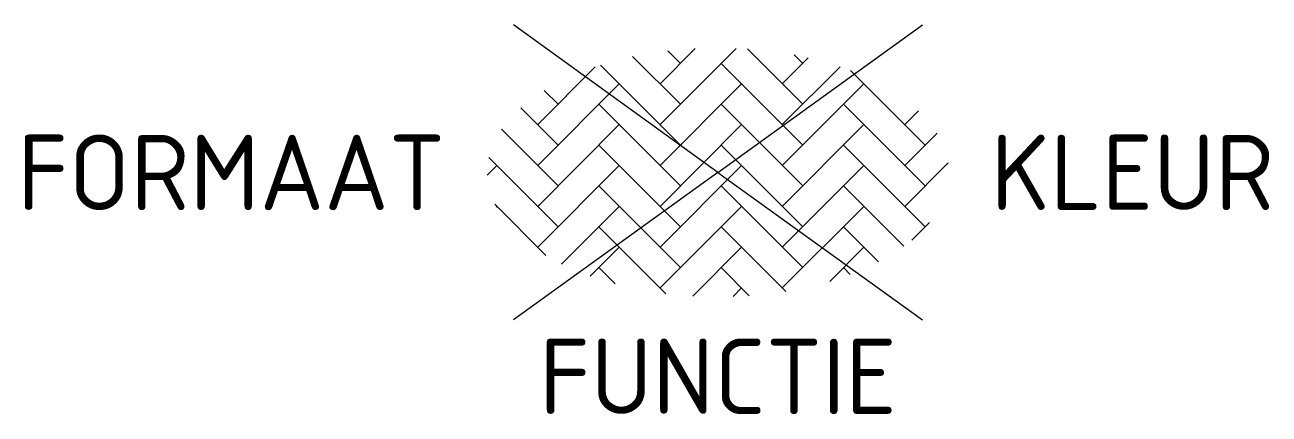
# Model space of a CAD drawing. Header units: metres. Extents: x -16.6 to 13.2, y -5.8 to 3.5.
import ezdxf
from ezdxf.enums import TextEntityAlignment as Align

# ---------------------------------------------------------------- set-up
doc = ezdxf.new("R2010")
doc.units = ezdxf.units.M
doc.styles.add('NLCS-ISO', font='NLCS-ISO.ttf')

msp = doc.modelspace()

# ---------------------------------------------------------------- linework, layer by layer
for p, q in [((0, 0), (-4.895, 3.524)), ((0, 0), (4.895, 3.524)), ((-2.043, 2.772), (-0.899, 1.629)), ((-1.387, 1.141), (0.436, 2.964)), ((-1.387, 2.117), (-0.545, 2.959)), ((-1.2, 2.905), (-0.899, 2.605)), ((0.707, 2.95), (2.028, 1.629)), ((1.54, 2.117), (2.162, 2.738)), ((1.825, 2.808), (2.028, 2.605)), ((-4.314, 1.141), (-2.935, 2.521)), ((-2.808, 2.562), (-0.899, 0.653)), ((0.077, 2.605), (2.028, 0.653)), ((1.54, 1.141), (2.924, 2.524)), ((3.173, 2.435), (4.956, 0.653)), ((-4.314, 0.165), (-2.363, 2.117)), ((-1.387, 0.165), (0.565, 2.117)), ((1.54, 0.165), (3.492, 2.117)), ((-4.157, 1.959), (-3.827, 1.629)), ((-4.72, 1.546), (-3.827, 0.653)), ((-2.851, 1.629), (-0.899, -0.323)), ((0.077, 1.629), (2.028, -0.323)), ((3.004, 1.629), (4.956, -0.323)), ((4.468, 1.141), (4.8, 1.473)), ((-5.182, 1.032), (-3.827, -0.323)), ((-4.314, -0.811), (-2.363, 1.141)), ((-1.387, -0.811), (0.565, 1.141)), ((1.54, -0.811), (3.492, 1.141)), ((4.468, 0.165), (5.242, 0.939)), ((-2.851, 0.653), (-0.899, -1.299)), ((0.077, 0.653), (2.028, -1.299)), ((3.004, 0.653), (4.956, -1.299)), ((-5.485, 0.359), (-3.827, -1.299)), ((-5.524, -0.068), (-5.29, 0.165)), ((0, 0), (-4.895, -3.524)), ((-4.314, -1.787), (-2.363, 0.165)), ((-1.387, -1.787), (0.565, 0.165)), ((0, 0), (4.895, -3.524)), ((1.54, -1.787), (3.492, 0.165)), ((4.468, -0.811), (5.508, 0.23)), ((-2.851, -0.323), (-0.899, -2.275)), ((0.077, -0.323), (2.028, -2.275)), ((3.004, -0.323), (4.447, -1.766)), ((-5.342, -0.759), (-4.117, -1.984)), ((-5.307, -0.828), (-5.29, -0.811)), ((-3.741, -2.189), (-2.363, -0.811)), ((-1.387, -2.762), (0.565, -0.811)), ((1.54, -2.762), (3.492, -0.811)), ((-2.851, -1.299), (-1.25, -2.899)), ((0.077, -1.299), (1.626, -2.848)), ((3.004, -1.299), (3.843, -2.137)), ((4.636, -1.618), (5.061, -1.194)), ((-3.055, -2.479), (-2.363, -1.787)), ((-0.605, -2.956), (0.565, -1.787)), ((2.676, -2.603), (3.492, -1.787)), ((-2.851, -2.275), (-2.462, -2.663)), ((0.077, -2.275), (0.749, -2.947)), ((3.004, -2.275), (3.167, -2.438)), ((0.36, -2.967), (0.565, -2.762))]:
    msp.add_line(p, q)

# ---------------------------------------------------------------- texts
at = {"style": 'NLCS-ISO'}
msp.add_attdef('FORMAAT', text='DF', height=1.8, dxfattribs=at).set_placement((-6.525, 0), align=Align.MIDDLE_RIGHT)
msp.add_attdef('KLEUR', text='G', height=1.8, dxfattribs=at).set_placement((6.525, 0), align=Align.MIDDLE_LEFT)
at = {"style": 'NLCS-ISO', "flags": 1}
msp.add_attdef('FUNCTIE', text='', height=1.8, dxfattribs=at).set_placement((0, -3.975), align=Align.TOP_CENTER)

doc.saveas('drawing.dxf')
